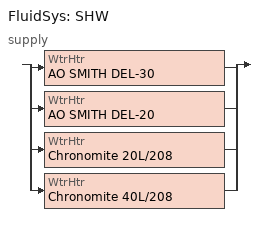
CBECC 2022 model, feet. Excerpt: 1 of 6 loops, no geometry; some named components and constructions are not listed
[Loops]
FluidSys 'SHW'
 supply: split
  | WtrHtr 'AO SMITH DEL-30'
  | WtrHtr 'AO SMITH DEL-20'
  | WtrHtr 'Chronomite 20L/208'
  | WtrHtr 'Chronomite 40L/208'
[ResExtWall]
Name | Orientation | Area | Construction
ExtWall (Front 1) : Parking Lot_L03 | Front | 2619.66 | Ext Wall Cons (Concrete)
ExtWall (Right 1) : Parking Lot_L03 | Right | 986.939 | Ext Wall Cons (Concrete)
ExtWall (Right 1) : Parking_Elec. 01_L03 | Right | 106.583 | Ext Wall Cons (Concrete)
ExtWall (Front 1) : Parking_Elec. 02_L03 | Front | 62.0945 | Ext Wall Cons (Concrete)
ExtWall (Front 1) : Parking_Passageway_L03 | Front | 54.2542 | Ext Wall Cons (Concrete)
ExtWall (Front 2) : Parking_Passageway_L03 | Front | 19.644 | Ext Wall Cons (Concrete)
ExtWall (Left 1) : Parking_Passageway_L03 | Left | 116.564 | Ext Wall Cons (Concrete)
ExtWall (Right 1) : Parking_Passageway_L03 | Right | 265.283 | Ext Wall Cons (Concrete)
ExtWall (Back 1) : Parking_Stair 02_L03 | Back | 155.107 | Ext Wall Cons (Concrete)
ExtWall (Right 1) : Parking_Stair 02_L03 | Right | 101.76 | Ext Wall Cons (Concrete)
ExtWall (Front 1) : Parking_Trash 02_L03 | Front | 100.85 | Ext Wall Cons (Concrete)
ExtWall (Front 1) : Stair 1_L03 | Front | 108.713 | Ext Wall Cons
ExtWall (Right 1) : Stair 1_L03 | Right | 334.321 | Ext Wall Cons
ExtWall (Left 1) : Stair 3_L03 | Left | 127.52 | Ext Wall Cons
ExtWall (Left 1) : Stair 4_L03 | Left | 108.717 | Ext Wall Cons
ExtWall (Front 1) : Stair 5_L03 | Front | 54.5453 | Ext Wall Cons
ExtWall (Left 1) : Stair 5_L03 | Left | 152.848 | Ext Wall Cons
ExtWall (Front 1) : Stair 6_L03 | Front | 42.4076 | Ext Wall Cons
ExtWall (Left 1) : Stair 6_L03 | Left | 104.042 | Ext Wall Cons
ExtWall (Left 1) : Storage 03_L03 | Left | 121.231 | Ext Wall Cons
ExtWall (Right 1) : Storage 05_L03 | Right | 119.596 | Ext Wall Cons
ExtWall (Front 1) : A1_L04 | Front | 204.627 | Ext Wall Cons
ExtWall (Front 2) : A1_L04 | Front | 17.8576 | Ext Wall Cons
ExtWall (Front 3) : A1_L04 | Front | 52.8945 | Ext Wall Cons
ExtWall (Front 4) : A1_L04 | Front | 201.26 | Ext Wall Cons
ExtWall (Front 5) : A1_L04 | Front | 204.541 | Ext Wall Cons
ExtWall (Front 6) : A1_L04 | Front | 201.395 | Ext Wall Cons
ExtWall (Front 7) : A1_L04 | Front | 203.403 | Ext Wall Cons
ExtWall (Front 8) : A1_L04 | Front | 202.609 | Ext Wall Cons
ExtWall (Front 9) : A1_L04 | Front | 203.814 | Ext Wall Cons
ExtWall (Left 1) : A1_L04 | Left | 78.8604 | Ext Wall Cons
ExtWall (Left 2) : A1_L04 | Left | 202.973 | Ext Wall Cons
ExtWall (Left 3) : A1_L04 | Left | 58.0916 | Ext Wall Cons
ExtWall (Left 4) : A1_L04 | Left | 200.532 | Ext Wall Cons
ExtWall (Back 1) : A1_L04; ExtWall (Back 1) : B2.1_L04 | Back | 50.8203 | Ext Wall Cons
ExtWall (Back 2) : A1_L04 | Back | 203.208 | Ext Wall Cons
ExtWall (Right 1) : A1_L04 | Right | 200.042 | Ext Wall Cons
ExtWall (Right 2) : A1_L04 | Right | 55.6667 | Ext Wall Cons
ExtWall (Right 3) : A1_L04 | Right | 54.3203 | Ext Wall Cons
ExtWall (Right 4) : A1_L04 | Right | 57.7145 | Ext Wall Cons
ExtWall (Front 1) : A2_L04 | Front | 52.5769 | Ext Wall Cons
ExtWall (Front 2) : A2_L04 | Front | 46.1226 | Ext Wall Cons
ExtWall (Left 1) : A2_L04 | Left | 120.841 | Ext Wall Cons
ExtWall (Left 2) : A2_L04 | Left | 135.169 | Ext Wall Cons
ExtWall (Right 1) : A2_L04 | Right | 136.78 | Ext Wall Cons
ExtWall (Right 2) : A2_L04 | Right | 116.283 | Ext Wall Cons
ExtWall (Front 1) : A2.1_L04 | Front | 117.076 | Ext Wall Cons
ExtWall (Front 2) : A2.1_L04 | Front | 136.31 | Ext Wall Cons
ExtWall (Front 3) : A2.1_L04 | Front | 8.95194 | Ext Wall Cons
ExtWall (Front 4) : A2.1_L04 | Front | 41.8683 | Ext Wall Cons
ExtWall (Front 5) : A2.1_L04 | Front | 137.147 | Ext Wall Cons
ExtWall (Front 6) : A2.1_L04 | Front | 116.074 | Ext Wall Cons
ExtWall (Front 7) : A2.1_L04 | Front | 56.4508 | Ext Wall Cons
ExtWall (Front 8) : A2.1_L04 | Front | 115.178 | Ext Wall Cons
ExtWall (Front 9) : A2.1_L04 | Front | 134.395 | Ext Wall Cons
ExtWall (Left 1) : A2.1_L04 | Left | 49.8741 | Ext Wall Cons
ExtWall (Left 2) : A2.1_L04 | Left | 54.3567 | Ext Wall Cons
ExtWall (Left 3) : A2.1_L04 | Left | 115.092 | Ext Wall Cons
ExtWall (Left 4) : A2.1_L04 | Left | 139.225 | Ext Wall Cons
ExtWall (Left 5) : A2.1_L04 | Left | 10.2587 | Ext Wall Cons
ExtWall (Left 6) : A2.1_L04 | Left | 40.6476 | Ext Wall Cons
ExtWall (Left 7) : A2.1_L04 | Left | 9.37538 | Ext Wall Cons
ExtWall (Left 8) : A2.1_L04 | Left | 40.952 | Ext Wall Cons
ExtWall (Left 9) : A2.1_L04 | Left | 117.526 | Ext Wall Cons
ExtWall (Left 10) : A2.1_L04 | Left | 134.894 | Ext Wall Cons
ExtWall (Left 11) : A2.1_L04 | Left | 40.7469 | Ext Wall Cons
ExtWall (Back 1) : A2.1_L04 | Back | 135.745 | Ext Wall Cons
ExtWall (Back 2) : A2.1_L04 | Back | 119.842 | Ext Wall Cons
ExtWall (Back 3) : A2.1_L04 | Back | 86.3303 | Ext Wall Cons
ExtWall (Back 4) : A2.1_L04 | Back | 116.481 | Ext Wall Cons
ExtWall (Back 5) : A2.1_L04 | Back | 137.706 | Ext Wall Cons
ExtWall (Back 6) : A2.1_L04 | Back | 42.4076 | Ext Wall Cons
ExtWall (Right 1) : A2.1_L04 | Right | 41.4813 | Ext Wall Cons
ExtWall (Right 2) : A2.1_L04 | Right | 40.995 | Ext Wall Cons
ExtWall (Right 3) : A2.1_L04 | Right | 12.7563 | Ext Wall Cons
ExtWall (Right 4) : A2.1_L04 | Right | 53.0136 | Ext Wall Cons
ExtWall (Right 5) : A2.1_L04 | Right | 326.772 | Ext Wall Cons
ExtWall (Front 1) : A3_L04 | Front | 71.9502 | Ext Wall Cons
ExtWall (Front 2) : A3_L04 | Front | 89.8204 | Ext Wall Cons
ExtWall (Front 3) : A3_L04 | Front | 92.2155 | Ext Wall Cons
ExtWall (Front 4) : A3_L04 | Front | 69.1291 | Ext Wall Cons
ExtWall (Front 5) : A3_L04 | Front | 74.5398 | Ext Wall Cons
ExtWall (Left 1) : A3_L04 | Left | 94.0913 | Ext Wall Cons
ExtWall (Left 2) : A3_L04 | Left | 68.4624 | Ext Wall Cons
ExtWall (Left 3) : A3_L04 | Left | 71.1175 | Ext Wall Cons
ExtWall (Back 1) : A3_L04 | Back | 72.1327 | Ext Wall Cons
ExtWall (Back 2) : A3_L04 | Back | 90.8162 | Ext Wall Cons
ExtWall (Back 3) : A3_L04 | Back | 71.2531 | Ext Wall Cons
ExtWall (Right 1) : A3_L04 | Right | 70.5186 | Ext Wall Cons
ExtWall (Front 1) : A3.1_L04 | Front | 75.534 | Ext Wall Cons
ExtWall (Left 1) : A3.1_L04 | Left | 91.7028 | Ext Wall Cons
ExtWall (Left 2) : A3.1_L04 | Left | 69.8777 | Ext Wall Cons
ExtWall (Left 3) : A3.1_L04 | Left | 68.8531 | Ext Wall Cons
ExtWall (Left 4) : A3.1_L04 | Left | 96.45 | Ext Wall Cons
ExtWall (Back 1) : A3.1_L04 | Back | 71.9565 | Ext Wall Cons
ExtWall (Back 2) : A3.1_L04 | Back | 69.8777 | Ext Wall Cons
ExtWall (Back 3) : A3.1_L04 | Back | 70.9818 | Ext Wall Cons
ExtWall (Back 4) : A3.1_L04 | Back | 71.7584 | Ext Wall Cons
ExtWall (Back 5) : A3.1_L04 | Back | 93.6182 | Ext Wall Cons
ExtWall (Right 1) : A3.1_L04 | Right | 88.2391 | Ext Wall Cons
ExtWall (Right 2) : A3.1_L04 | Right | 69.2742 | Ext Wall Cons
ExtWall (Front 1) : A3B_L04 | Front | 70.2052 | Ext Wall Cons
ExtWall (Front 2) : A3B_L04 | Front | 89.6418 | Ext Wall Cons
ExtWall (Front 3) : A3B_L04 | Front | 71.183 | Ext Wall Cons
ExtWall (Front 4) : A3B_L04 | Front | 70.9537 | Ext Wall Cons
ExtWall (Front 5) : A3B_L04 | Front | 70.0157 | Ext Wall Cons
ExtWall (Left 1) : A3B_L04 | Left | 73.5012 | Ext Wall Cons
ExtWall (Left 2) : A3B_L04 | Left | 69.5642 | Ext Wall Cons
ExtWall (Left 3) : A3B_L04 | Left | 92.6886 | Ext Wall Cons
ExtWall (Left 4) : A3B_L04 | Left | 71.0496 | Ext Wall Cons
ExtWall (Left 5) : A3B_L04 | Left | 95.0275 | Ext Wall Cons
ExtWall (Left 6) : A3B_L04 | Left | 72.0859 | Ext Wall Cons
ExtWall (Back 1) : A3B_L04 | Back | 70.7993 | Ext Wall Cons
ExtWall (Right 1) : A3B_L04 | Right | 75.5901 | Ext Wall Cons
ExtWall (Right 2) : A3B_L04 | Right | 91.5473 | Ext Wall Cons
ExtWall (Right 3) : A3B_L04 | Right | 71.2344 | Ext Wall Cons
ExtWall (Right 4) : A3B_L04 | Right | 92.1527 | Ext Wall Cons
ExtWall (Right 5) : A3B_L04 | Right | 72.9561 | Ext Wall Cons
ExtWall (Right 6) : A3B_L04 | Right | 93.0326 | Ext Wall Cons
ExtWall (Front 1) : A3B.1_L04 | Front | 72.3292 | Ext Wall Cons
ExtWall (Back 1) : A3B.1_L04 | Back | 70.6028 | Ext Wall Cons
ExtWall (Back 2) : A3B.1_L04 | Back | 90.0983 | Ext Wall Cons
ExtWall (Back 3) : A3B.1_L04 | Back | 90.3001 | Ext Wall Cons
ExtWall (Back 4) : A3B.1_L04 | Back | 72.6871 | Ext Wall Cons
ExtWall (Back 5) : A3B.1_L04 | Back | 70.9678 | Ext Wall Cons
ExtWall (Back 6) : A3B.1_L04 | Back | 88.9606 | Ext Wall Cons
ExtWall (Back 7) : A3B.1_L04 | Back | 72.4415 | Ext Wall Cons
ExtWall (Back 8) : A3B.1_L04 | Back | 90.975 | Ext Wall Cons
ExtWall (Right 1) : A3B.1_L04 | Right | 71.8847 | Ext Wall Cons
ExtWall (Right 2) : A3B.1_L04 | Right | 72.259 | Ext Wall Cons
ExtWall (Right 3) : A3B.1_L04 | Right | 75.4965 | Ext Wall Cons
ExtWall (Right 4) : A3B.1_L04 | Right | 85.6852 | Ext Wall Cons
ExtWall (Right 5) : A3B.1_L04 | Right | 70.9678 | Ext Wall Cons
ExtWall (Right 6) : A3B.1_L04 | Right | 72.4391 | Ext Wall Cons
ExtWall (Front 1) : B1_L04 | Front | 72.8396 | Ext Wall Cons
ExtWall (Front 2) : B1_L04 | Front | 11.8499 | Ext Wall Cons
ExtWall (Front 3) : B1_L04 | Front | 124.388 | Ext Wall Cons
ExtWall (Front 4) : B1_L04 | Front | 88.0075 | Ext Wall Cons
ExtWall (Front 5) : B1_L04 | Front | 73.9621 | Ext Wall Cons
ExtWall (Front 6) : B1_L04 | Front | 15.4889 | Ext Wall Cons
ExtWall (Left 1) : B1_L04 | Left | 14.5262 | Ext Wall Cons
ExtWall (Left 2) : B1_L04 | Left | 126.951 | Ext Wall Cons
ExtWall (Left 3) : B1_L04 | Left | 87.7726 | Ext Wall Cons
ExtWall (Left 4) : B1_L04 | Left | 16.1803 | Ext Wall Cons
ExtWall (Left 5) : B1_L04 | Left | 69.1291 | Ext Wall Cons
ExtWall (Left 6) : B1_L04 | Left | 14.8967 | Ext Wall Cons
ExtWall (Back 1) : B1_L04 | Back | 93.3999 | Ext Wall Cons
ExtWall (Back 2) : B1_L04 | Back | 69.3981 | Ext Wall Cons
ExtWall (Back 3) : B1_L04 | Back | 121.635 | Ext Wall Cons
ExtWall (Back 4) : B1_L04 | Back | 15.9984 | Ext Wall Cons
ExtWall (Back 5) : B1_L04 | Back | 69.0402 | Ext Wall Cons
ExtWall (Back 6) : B1_L04 | Back | 70.7151 | Ext Wall Cons
ExtWall (Back 7) : B1_L04 | Back | 89.4267 | Ext Wall Cons
ExtWall (Back 8) : B1_L04 | Back | 123.432 | Ext Wall Cons
ExtWall (Right 1) : B1_L04 | Right | 71.459 | Ext Wall Cons
ExtWall (Right 2) : B1_L04 | Right | 9.39523 | Ext Wall Cons
ExtWall (Right 3) : B1_L04 | Right | 72.1327 | Ext Wall Cons
ExtWall (Right 4) : B1_L04 | Right | 10.3414 | Ext Wall Cons
ExtWall (Right 5) : B1_L04 | Right | 74.4111 | Ext Wall Cons
ExtWall (Right 6) : B1_L04 | Right | 71.5081 | Ext Wall Cons
ExtWall (Right 7) : B1_L04 | Right | 85.8903 | Ext Wall Cons
ExtWall (Right 8) : B1_L04 | Right | 126.528 | Ext Wall Cons
ExtWall (Right 9) : B1_L04 | Right | 1.29944 | Ext Wall Cons
ExtWall (Front 1) : B2_L04 | Front | 249.854 | Ext Wall Cons
ExtWall (Front 2) : B2_L04 | Front | 118.965 | Ext Wall Cons
ExtWall (Front 3) : B2_L04 | Front | 116.623 | Ext Wall Cons
ExtWall (Front 4) : B2_L04 | Front | 249.166 | Ext Wall Cons
ExtWall (Front 5) : B2_L04 | Front | 87.6569 | Ext Wall Cons
ExtWall (Front 6) : B2_L04 | Front | 117.338 | Ext Wall Cons
ExtWall (Front 7) : B2_L04 | Front | 251.614 | Ext Wall Cons
ExtWall (Front 8) : B2_L04 | Front | 249.662 | Ext Wall Cons
ExtWall (Front 9) : B2_L04 | Front | 116.852 | Ext Wall Cons
ExtWall (Front 10) : B2_L04 | Front | 57.6583 | Ext Wall Cons
ExtWall (Front 11) : B2_L04 | Front | 52.5107 | Ext Wall Cons
ExtWall (Front 12) : B2_L04 | Front | 35.8474 | Ext Wall Cons
ExtWall (Front 13) : B2_L04 | Front | 51.2437 | Ext Wall Cons
ExtWall (Left 1) : B2_L04 | Left | 53.9101 | Ext Wall Cons
ExtWall (Left 2) : B2_L04 | Left | 54.3203 | Ext Wall Cons
ExtWall (Left 3) : B2_L04 | Left | 57.7145 | Ext Wall Cons
ExtWall (Left 4) : B2_L04 | Left | 243.287 | Ext Wall Cons
ExtWall (Left 5) : B2_L04 | Left | 114.81 | Ext Wall Cons
ExtWall (Left 6) : B2_L04 | Left | 50.7111 | Ext Wall Cons
ExtWall (Left 7) : B2_L04 | Left | 248.534 | Ext Wall Cons
ExtWall (Left 8) : B2_L04 | Left | 117.533 | Ext Wall Cons
ExtWall (Left 9) : B2_L04 | Left | 245.275 | Ext Wall Cons
ExtWall (Left 10) : B2_L04 | Left | 119.313 | Ext Wall Cons
ExtWall (Left 11) : B2_L04 | Left | 115.065 | Ext Wall Cons
ExtWall (Left 12) : B2_L04 | Left | 248.676 | Ext Wall Cons
ExtWall (Back 1) : B2_L04 | Back | 117.851 | Ext Wall Cons
ExtWall (Back 2) : B2_L04 | Back | 249.807 | Ext Wall Cons
ExtWall (Back 3) : B2_L04 | Back | 51.0948 | Ext Wall Cons
ExtWall (Back 4) : B2_L04 | Back | 52.8151 | Ext Wall Cons
ExtWall (Back 5) : B2_L04 | Back | 52.5107 | Ext Wall Cons
ExtWall (Back 6) : B2_L04 | Back | 52.8746 | Ext Wall Cons
ExtWall (Right 1) : B2_L04 | Right | 58.9253 | Ext Wall Cons
ExtWall (Right 2) : B2_L04 | Right | 49.1397 | Ext Wall Cons
ExtWall (Right 3) : B2_L04 | Right | 57.4962 | Ext Wall Cons
ExtWall (Right 4) : B2_L04 | Right | 245.275 | Ext Wall Cons
ExtWall (Right 5) : B2_L04 | Right | 119.313 | Ext Wall Cons
ExtWall (Front 1) : B2.1_L04 | Front | 76.376 | Ext Wall Cons
ExtWall (Front 2) : B2.1_L04 | Front | 50.8203 | Ext Wall Cons
ExtWall (Left 1) : B2.1_L04 | Left | 112.776 | Ext Wall Cons
ExtWall (Left 2) : B2.1_L04 | Left | 134.643 | Ext Wall Cons
ExtWall (Left 3) : B2.1_L04 | Left | 117.073 | Ext Wall Cons
ExtWall (Left 4) : B2.1_L04 | Left | 117.361 | Ext Wall Cons
ExtWall (Left 5) : B2.1_L04 | Left | 133.201 | Ext Wall Cons
ExtWall (Left 6) : B2.1_L04 | Left | 114.37 | Ext Wall Cons
ExtWall (Back 2) : B2.1_L04 | Back | 76.376 | Ext Wall Cons
ExtWall (Front 1) : B2.2_L04 | Front | 57.8965 | Ext Wall Cons
ExtWall (Front 2) : B2.2_L04 | Front | 102.262 | Ext Wall Cons
ExtWall (Left 1) : B2.2_L04 | Left | 117.04 | Ext Wall Cons
ExtWall (Left 2) : B2.2_L04 | Left | 250.525 | Ext Wall Cons
ExtWall (Left 3) : B2.2_L04 | Left | 251.26 | Ext Wall Cons
ExtWall (Left 4) : B2.2_L04 | Left | 117.798 | Ext Wall Cons
ExtWall (Back 1) : B2.2_L04 | Back | 102.411 | Ext Wall Cons
ExtWall (Back 2) : B2.2_L04 | Back | 57.8965 | Ext Wall Cons
ExtWall (Front 1) : B2.3_L04 | Front | 250.274 | Ext Wall Cons
ExtWall (Front 2) : B2.3_L04 | Front | 117.602 | Ext Wall Cons
ExtWall (Left 1) : B2.3_L04 | Left | 115.158 | Ext Wall Cons
ExtWall (Right 1) : B2.3_L04 | Right | 50.3273 | Ext Wall Cons
ExtWall (Front 1) : B2B_L04 | Front | 54.0689 | Ext Wall Cons
ExtWall (Front 2) : B2B_L04 | Front | 56.0108 | Ext Wall Cons
ExtWall (Front 3) : B2B_L04 | Front | 55.3326 | Ext Wall Cons
ExtWall (Front 4) : B2B_L04 | Front | 31.8644 | Ext Wall Cons
ExtWall (Front 5) : B2B_L04 | Front | 56.3317 | Ext Wall Cons
ExtWall (Left 1) : B2B_L04 | Left | 248.967 | Ext Wall Cons
[ResIntFlr] IsPartySurface=1
Name | Area | FloorZ | Construction | Outside
IntFloor : Parking Lot_L03 | 39744.5 | 22.1667 | Interior Floor Cons(Concrete) | Parking Lot_L02
IntFloor : Parking_Elec. 01_L03 | 64.5137 | 22.1667 | Interior Floor Cons(Concrete) | Parking_Elec. 01_L02
IntFloor : Parking_Elec. 02_L03 | 55.4374 | 22.1667 | Interior Floor Cons(Concrete) | Parking_Elec. 02_L02
IntFloor : Parking_Elev 01_L03 | 91.2055 | 22.1667 | Interior Floor Cons(Concrete) | Parking_Elev 01_L02
IntFloor : Parking_Elev 02_L03 | 102.446 | 22.1667 | Interior Floor Cons(Concrete) | Parking_Elev 02_L02
IntFloor : Parking_Elev 03_L03 | 97.9 | 22.1667 | Interior Floor Cons(Concrete) | Parking_Elev 03_L02
IntFloor : Parking_Passageway_L03 | 691.89 | 22.1667 | Interior Floor Cons(Concrete) | Parking_Passageway_L02
IntFloor : Parking_Stair 01_L03 | 464.22 | 22.1667 | Interior Floor Cons(Concrete) | Parking_Stair 01_L02
IntFloor : Parking_Stair 02_L03 | 216.833 | 22.1667 | Interior Floor Cons(Concrete) | Parking_Stair 02_L02
IntFloor : Parking_Trash 01_L03 | 229.404 | 22.1667 | Interior Floor Cons(Concrete) | Parking_Trash 01_L02
IntFloor : Parking_Trash 02_L03 | 204.994 | 22.1667 | Interior Floor Cons(Concrete) | Parking_Trash 02_L02
IntFloor : Parking_Vestibule 1_L03 | 195.775 | 22.1667 | Interior Floor Cons(Concrete) | Parking_Vestibule 1_L02
IntFloor : Stair 1_L03 | 357.47 | 22.1667 | Interior Floor Cons | Stair 1_L02
IntFloor : Stair 2_L03 | 197.223 | 22.1667 | Interior Floor Cons | Stair 2_L02
IntFloor : Stair 3_L03 | 303.918 | 22.1667 | Interior Floor Cons | Stair 3_L02
IntFloor : Stair 4_L03 | 249.662 | 22.1667 | Interior Floor Cons | Stair 4_L02
IntFloor : Stair 5_L03 | 496.484 | 22.1667 | Interior Floor Cons | Stair 5_L02
IntFloor : Stair 6_L03 | 319.199 | 22.1667 | Interior Floor Cons | Stair 6_L02
IntFloor : Storage 01_L03 | 116.934 | 22.1667 | Interior Floor Cons | Storage 08_L02
IntFloor : Storage 02_L03 | 95.8382 | 22.1667 | Interior Floor Cons | Storage 11_L02
IntFloor : Storage 03_L03 | 71.0158 | 22.1667 | Interior Floor Cons | Elec. Room 04_L02
IntFloor : Storage 03_L03 2 | 71.8518 | 22.1667 | Interior Floor Cons | Storage 06_L02
IntFloor : Storage 04_L03 | 31.5717 | 22.1667 | Interior Floor Cons | Storage 13_L02
IntFloor : Storage 05_L03 | 139.518 | 22.1667 | Interior Floor Cons | Storage 05_L02
IntFloor : Storage 06_L03 | 145.313 | 22.1667 | Interior Floor Cons | Storage 10_L02
IntFloor : Storage 07_L03 | 114.565 | 22.1667 | Interior Floor Cons | Storage 01_L02
IntFloor : Storage 08_L03 | 145.629 | 22.1667 | Interior Floor Cons | Storage 07_L02
IntFloor : Storage 09_L03 | 71.8456 | 22.1667 | Interior Floor Cons | Elec. Room 03_L02
IntFloor : Storage 09_L03 2 | 71.0193 | 22.1667 | Interior Floor Cons | Storage 04_L02
IntFloor : Storage 10_L03 | 142.635 | 22.1667 | Interior Floor Cons | IDF 01_L02
IntFloor : Storage 11_L03 | 70.9752 | 22.1667 | Interior Floor Cons | Elec. Room 02_L02
IntFloor : Storage 11_L03 2 | 70.2639 | 22.1667 | Interior Floor Cons | Storage 03_L02
IntFloor : Storage 12_L03 | 141.239 | 22.1667 | Interior Floor Cons | IDF 02_L02
IntFloor : Storage 13_L03 | 145.629 | 22.1667 | Interior Floor Cons | Storage 12_L02
IntFloor : Storage 14_L03 | 31.8922 | 22.1667 | Interior Floor Cons | Storage 09_L02
IntFloor : A1_L04 | 666.434 | 32.25 | Interior Floor Cons | A1_L03
IntFloor : A1_L04 2 | 656.087 | 32.25 | Interior Floor Cons | A1_L03
IntFloor : A1_L04 3 | 637.995 | 32.25 | Interior Floor Cons | A1_L03
IntFloor : A1_L04 4 | 646.835 | 32.25 | Interior Floor Cons | A1_L03
IntFloor : A1_L04 5 | 657.382 | 32.25 | Interior Floor Cons | A1_L03
IntFloor : A1_L04 6 | 647.271 | 32.25 | Interior Floor Cons | A1_L03
IntFloor : A1_L04 7 | 648.516 | 32.25 | Interior Floor Cons | A1_L03
IntFloor : A1_L04 8 | 655.459 | 32.25 | Interior Floor Cons | A1_L03
IntFloor : A1_L04 9 | 659.862 | 32.25 | Interior Floor Cons | A1_L03
IntFloor : A1_L04 10 | 663.784 | 32.25 | Interior Floor Cons | A1_L03
IntFloor : A1_L04 11 | 651.373 | 32.25 | Interior Floor Cons | A1_L03
IntFloor : A2_L04 | 747.472 | 32.25 | Interior Floor Cons | A2_L03
IntFloor : A2_L04 2 | 763.45 | 32.25 | Interior Floor Cons | A2_L03
IntFloor : A2.1_L04 | 768.433 | 32.25 | Interior Floor Cons | A2.1_L03
IntFloor : A2.1_L04 2 | 766.074 | 32.25 | Interior Floor Cons | A2.1_L03
IntFloor : A2.1_L04 3 | 774.654 | 32.25 | Interior Floor Cons | A2.1_L03
IntFloor : A2.1_L04 4 | 762.277 | 32.25 | Interior Floor Cons | A2.1_L03
IntFloor : A2.1_L04 5 | 767.084 | 32.25 | Interior Floor Cons | A2.1_L03
IntFloor : A2.1_L04 6 | 761.923 | 32.25 | Interior Floor Cons | A2.1_L03
IntFloor : A2.1_L04 7 | 755.95 | 32.25 | Interior Floor Cons | A2.1_L03
IntFloor : A3_L04 | 768.649 | 32.25 | Interior Floor Cons | A3_L03
IntFloor : A3_L04 2 | 771.442 | 32.25 | Interior Floor Cons | A3_L03
IntFloor : A3_L04 3 | 767.776 | 32.25 | Interior Floor Cons | A3_L03
IntFloor : A3_L04 4 | 774.911 | 32.25 | Interior Floor Cons | A3_L03
IntFloor : A3.1_L04 | 767.897 | 32.25 | Interior Floor Cons | A3.1_L03
IntFloor : A3.1_L04 2 | 765.733 | 32.25 | Interior Floor Cons | A3.1_L03
IntFloor : A3.1_L04 3 | 781.604 | 32.25 | Interior Floor Cons | A3.1_L03
IntFloor : A3.1_L04 4 | 775.345 | 32.25 | Interior Floor Cons | A3.1_L03
IntFloor : A3B_L04 | 783.395 | 32.25 | Interior Floor Cons | A3B_L03
IntFloor : A3B_L04 2 | 787.689 | 32.25 | Interior Floor Cons | A3B_L03
IntFloor : A3B_L04 3 | 766.835 | 32.25 | Interior Floor Cons | A3B_L03
IntFloor : A3B_L04 4 | 781.319 | 32.25 | Interior Floor Cons | A3B_L03
IntFloor : A3B_L04 5 | 769.867 | 32.25 | Interior Floor Cons | A3B_L03
IntFloor : A3B_L04 6 | 780.169 | 32.25 | Interior Floor Cons | A3B_L03
IntFloor : A3B.1_L04 | 771.555 | 32.25 | Interior Floor Cons | A3B.1_L03
IntFloor : A3B.1_L04 2 | 775.693 | 32.25 | Interior Floor Cons | A3B.1_L03
IntFloor : A3B.1_L04 3 | 768.588 | 32.25 | Interior Floor Cons | A3B.1_L03
IntFloor : A3B.1_L04 4 | 770.926 | 32.25 | Interior Floor Cons | A3B.1_L03
IntFloor : A3B.1_L04 5 | 778.791 | 32.25 | Interior Floor Cons | A3B.1_L03
IntFloor : B1_L04 | 1120.99 | 32.25 | Interior Floor Cons | B1_L03
IntFloor : B1_L04 2 | 1116.9 | 32.25 | Interior Floor Cons | B1_L03
IntFloor : B1_L04 3 | 1112.95 | 32.25 | Interior Floor Cons | B1_L03
IntFloor : B1_L04 4 | 1109.67 | 32.25 | Interior Floor Cons | B1_L03
IntFloor : B1_L04 5 | 1126.45 | 32.25 | Interior Floor Cons | B1_L03
IntFloor : B2_L04 | 1110.85 | 32.25 | Interior Floor Cons | B2_L03
IntFloor : B2_L04 2 | 1124.95 | 32.25 | Interior Floor Cons | B2_L03
IntFloor : B2_L04 3 | 1124.17 | 32.25 | Interior Floor Cons | B2_L03
IntFloor : B2_L04 4 | 1104.48 | 32.25 | Interior Floor Cons | B2_L03
IntFloor : B2_L04 5 | 1129.07 | 32.25 | Interior Floor Cons | B2_L03
IntFloor : B2_L04 6 | 1114.34 | 32.25 | Interior Floor Cons | B2_L03
IntFloor : B2_L04 7 | 1110.04 | 32.25 | Interior Floor Cons | B2_L03
IntFloor : B2_L04 8 | 1091.71 | 32.25 | Interior Floor Cons | B2_L03
IntFloor : B2_L04 9 | 1089.43 | 32.25 | Interior Floor Cons | B2_L03
IntFloor : B2_L04 10 | 1122.5 | 32.25 | Interior Floor Cons | B2_L03
IntFloor : B2.1_L04 | 1034.94 | 32.25 | Interior Floor Cons | B2.1_L03
IntFloor : B2.1_L04 2 | 1035.02 | 32.25 | Interior Floor Cons | B2.1_L03
IntFloor : B2.2_L04 | 1311.24 | 32.25 | Interior Floor Cons | B2.2_L03
IntFloor : B2.2_L04 2 | 1316.4 | 32.25 | Interior Floor Cons | B2.2_L03
IntFloor : B2.3_L04 | 1143.58 | 32.25 | Interior Floor Cons | B2.3_L03
[ResIntWall]
Name | Area | Construction | IsPartySurface | Outside
IntWall : Parking Lot_L03 | 100.585 | Interior Concrete Wall | 1 | Parking_Elev 01_L03
IntWall : Parking Lot_L03 2 | 92.1924 | Interior Concrete Wall | 1 | Parking_Elev 01_L03
IntWall : Parking Lot_L03 3 | 97.727 | Interior Concrete Wall | 1 | Parking_Elev 02_L03
IntWall : Parking Lot_L03 4; IntWall : Parking_Elec. 01_L03 | 106.583 | Interior Concrete Wall | 1 | Parking_Elev 02_L03
IntWall : Parking Lot_L03 5 | 289.016 | Interior Concrete Wall | 1 | Parking_Passageway_L03
IntWall : Parking Lot_L03 6 | 148.719 | Interior Concrete Wall | 1 | Parking_Passageway_L03
IntWall : Parking Lot_L03 7 | 169.882 | Interior Concrete Wall | 1 | Parking_Stair 01_L03
IntWall : Parking Lot_L03 8 | 177.249 | Interior Concrete Wall | 1 | Parking_Stair 01_L03
IntWall : Parking Lot_L03 9 | 101.76 | Interior Concrete Wall | 1 | Parking_Stair 02_L03
IntWall : Parking Lot_L03 10 | 216.649 | Interior Concrete Wall | 1 | Parking_Stair 02_L03
IntWall : Parking Lot_L03 11; IntWall : Parking Lot_L03 13 | 224.324 | Interior Concrete Wall | 1 | Parking_Trash 01_L03
IntWall : Parking Lot_L03 12 | 103.976 | Interior Concrete Wall | 1 | Parking_Trash 01_L03
IntWall : Parking Lot_L03 14 | 100.85 | Interior Concrete Wall | 1 | Parking_Trash 02_L03
IntWall : Parking Lot_L03 15 | 206.669 | Interior Concrete Wall | 1 | Parking_Trash 02_L03
IntWall : Parking Lot_L03 16 | 171.751 | Interior Concrete Wall | 1 | Parking_Vestibule 1_L03
ResidentialInteriorWall 1379 | 20000 | Interior Concrete Wall |  | Parking Lot_L03
IntWall : Parking_Elec. 01_L03 2 | 61.5421 | Interior Concrete Wall | 1 | Parking_Stair 02_L03
IntWall : Parking_Elec. 01_L03 3 | 61.5421 | Interior Concrete Wall | 1 | Storage 14_L03
IntWall : Parking_Elec. 02_L03 | 90.7732 | Interior Concrete Wall | 1 | Parking_Elev 03_L03
IntWall : Parking_Elec. 02_L03 2 | 90.7732 | Interior Concrete Wall | 1 | Parking_Trash 02_L03
IntWall : Parking_Elec. 02_L03 3 | 62.0945 | Interior Concrete Wall | 1 | Parking_Vestibule 1_L03
IntWall : Parking_Elev 01_L03 | 100.585 | Interior Concrete Wall | 1 | Parking_Stair 01_L03
IntWall : Parking_Elev 03_L03 | 109.656 | Interior Concrete Wall | 1 | Parking_Vestibule 1_L03
IntWall : Parking_Passageway_L03 | 108.713 | Interior Concrete Wall | 1 | Stair 1_L03
IntWall : Parking_Trash 02_L03 | 115.895 | Interior Concrete Wall | 1 | Parking_Vestibule 1_L03
IntWall : A1_L04 | 252.272 | Interior Wall Cons | 1 | C1.2_L04
IntWall : A1_L04 2 | 204.627 | Interior Wall Cons | 1 | Corridor_L04
IntWall : A1_L04 3; IntWall : A2.1_L04 6 | 277.828 | Interior Wall Cons | 1 | B2.1_L04
IntWall : A1_L04 4 | 310.79 | Interior Wall Cons | 1 | C1.2_L04
IntWall : A1_L04 5 | 202.973 | Interior Wall Cons | 1 | Corridor_L04
IntWall : A1_L04 6 | 271.373 | Interior Wall Cons | 1 | B2B_L04
IntWall : A1_L04 7 | 273.858 | Interior Wall Cons | 1 | C1_L04
IntWall : A1_L04 8 | 200.042 | Interior Wall Cons | 1 | Corridor_L04
IntWall : A1_L04 9 | 50.41 | Interior Wall Cons | 1 | Corridor_L04
IntWall : A1_L04 10 | 326.772 | Interior Wall Cons | 1 | A2.1_L04
IntWall : A1_L04 11 | 201.26 | Interior Wall Cons | 1 | Corridor_L04
IntWall : A1_L04 12 | 204.541 | Interior Wall Cons | 1 | Corridor_L04
IntWall : A1_L04 13 | 326.772 | Interior Wall Cons | 1 | B2_L04
IntWall : A1_L04 14 | 201.395 | Interior Wall Cons | 1 | Corridor_L04
IntWall : A1_L04 15 | 268.813 | Interior Wall Cons | 1 | A3.1_L04
IntWall : A1_L04 16 | 324.48 | Interior Wall Cons | 1 | B2_L04
IntWall : A1_L04 17 | 203.208 | Interior Wall Cons | 1 | Corridor_L04
IntWall : A1_L04 18 | 269.547 | Interior Wall Cons | 1 | A3_L04
IntWall : A1_L04 19 | 273.319 | Interior Wall Cons | 1 | B2_L04
IntWall : A1_L04 20 | 203.403 | Interior Wall Cons | 1 | Corridor_L04
IntWall : A1_L04 21 | 273.418 | Interior Wall Cons | 1 | B2_L04
IntWall : A1_L04 22 | 194.845 | Interior Wall Cons | 1 | Corridor_L04
IntWall : A1_L04 23 | 7.7643 | Interior Wall Cons | 1 | Corridor_L04
IntWall : A1_L04 24 | 203.814 | Interior Wall Cons | 1 | Corridor_L04
IntWall : A1_L04 25 | 37.4056 | Interior Wall Cons | 1 | C1.1_L04
IntWall : A1_L04 26 | 330.259 | Interior Wall Cons | 1 | C1.1_L04
IntWall : A1_L04 27 | 163.126 | Interior Wall Cons | 1 | Corridor_L04
IntWall : A1_L04 28 | 330.259 | Interior Wall Cons | 1 | Stair 5_L04
IntWall : A2_L04 | 271.896 | Interior Wall Cons | 1 | B2B_L04
IntWall : A2_L04 2 | 324.473 | Interior Wall Cons | 1 | C1.3_L04
IntWall : A2_L04 3 | 253.063 | Interior Wall Cons | 1 | Corridor_L04
IntWall : A2_L04 4 | 324.972 | Interior Wall Cons | 1 | B2B_L04
IntWall : A2_L04 5 | 278.85 | Interior Wall Cons | 1 | B2B_L04
IntWall : A2_L04 6 | 60.4868 | Interior Wall Cons | 1 | Corridor_L04
IntWall : A2_L04 7 | 195.523 | Interior Wall Cons | 1 | Corridor_L04
IntWall : A2.1_L04 | 277.632 | Interior Wall Cons | 1 | B2_L04
IntWall : A2.1_L04 2 | 253.387 | Interior Wall Cons | 1 | Corridor_L04
IntWall : A2.1_L04 3 | 269.613 | Interior Wall Cons | 1 | A3B.1_L04
IntWall : A2.1_L04 4 | 270.219 | Interior Wall Cons | 1 | A3B.1_L04
IntWall : A2.1_L04 5 | 255.587 | Interior Wall Cons | 1 | Corridor_L04
IntWall : A2.1_L04 7 | 254.316 | Interior Wall Cons | 1 | Corridor_L04
IntWall : A2.1_L04 8; IntWall : B2_L04 10 | 242.318 | Interior Wall Cons | 1 | Stair 3_L04
IntWall : A2.1_L04 9 | 270.52 | Interior Wall Cons | 1 | A3B.1_L04
IntWall : A2.1_L04 10 | 272.627 | Interior Wall Cons | 1 | B2B_L04
IntWall : A2.1_L04 11 | 254.187 | Interior Wall Cons | 1 | Corridor_L04
IntWall : A2.1_L04 12 | 276.445 | Interior Wall Cons | 1 | B2.3_L04
IntWall : A2.1_L04 13 | 164.711 | Interior Wall Cons | 1 | Corridor_L04
IntWall : A2.1_L04 14 | 88.5104 | Interior Wall Cons | 1 | ELEV 4_L04
IntWall : A2.1_L04 15 | 270.192 | Interior Wall Cons | 1 | A3B_L04
IntWall : A2.1_L04 16 | 14.7115 | Interior Wall Cons | 1 | Corridor_L04
IntWall : A2.1_L04 17 | 252.421 | Interior Wall Cons | 1 | Corridor_L04
IntWall : A2.1_L04 18 | 269.524 | Interior Wall Cons | 1 | Stair 6_L04
IntWall : A2.1_L04 19 | 249.572 | Interior Wall Cons | 1 | Corridor_L04
IntWall : A3_L04 | 261.494 | Interior Wall Cons | 1 | A3.1_L04
IntWall : A3_L04 2 | 268.489 | Interior Wall Cons | 1 | B2B_L04
IntWall : A3_L04 3 | 291.868 | Interior Wall Cons | 1 | Corridor_L04
IntWall : A3_L04 4 | 119.816 | Interior Wall Cons | 1 | Storage 11_L04
IntWall : A3_L04 5 | 261.424 | Interior Wall Cons | 1 | A3.1_L04
IntWall : A3_L04 6 | 267.609 | Interior Wall Cons | 1 | B2_L04
IntWall : A3_L04 7 | 293.012 | Interior Wall Cons | 1 | Corridor_L04
IntWall : A3_L04 8 | 119.825 | Interior Wall Cons | 1 | Storage 12_L04
IntWall : A3_L04 9 | 260.582 | Interior Wall Cons | 1 | A3.1_L04
IntWall : A3_L04 10 | 289.367 | Interior Wall Cons | 1 | Corridor_L04
IntWall : A3_L04 11 | 121.448 | Interior Wall Cons | 1 | Storage 08_L04
IntWall : A3_L04 12 | 260.668 | Interior Wall Cons | 1 | A3.1_L04
IntWall : A3_L04 13 | 267.797 | Interior Wall Cons | 1 | B2_L04
IntWall : A3_L04 14 | 290.859 | Interior Wall Cons | 1 | Corridor_L04
IntWall : A3_L04 15 | 123.437 | Interior Wall Cons | 1 | Storage 10_L04
IntWall : A3.1_L04 | 268.469 | Interior Wall Cons | 1 | B2_L04
IntWall : A3.1_L04 2; IntWall : A3.1_L04 5 | 290.045 | Interior Wall Cons | 1 | Corridor_L04
IntWall : A3.1_L04 3 | 121.916 | Interior Wall Cons | 1 | Storage 08_L04
IntWall : A3.1_L04 4; IntWall : A3.1_L04 7 | 269.12 | Interior Wall Cons | 1 | B2_L04
IntWall : A3.1_L04 6 | 119.928 | Interior Wall Cons | 1 | Storage 10_L04
IntWall : A3.1_L04 8 | 294.511 | Interior Wall Cons | 1 | Corridor_L04
IntWall : A3.1_L04 9 | 121.229 | Interior Wall Cons | 1 | Storage 11_L04
IntWall : A3.1_L04 10 | 292.483 | Interior Wall Cons | 1 | Corridor_L04
IntWall : A3.1_L04 11 | 121.219 | Interior Wall Cons | 1 | Storage 12_L04
IntWall : A3B_L04; IntWall : A3B_L04 4; IntWall : A3B_L04 12 | 263.342 | Interior Wall Cons | 1 | A3B.1_L04
IntWall : A3B_L04 2 | 292.36 | Interior Wall Cons | 1 | Corridor_L04
IntWall : A3B_L04 3 | 123.368 | Interior Wall Cons | 1 | Storage 03_L04
IntWall : A3B_L04 5 | 271.549 | Interior Wall Cons | 1 | B2B_L04
IntWall : A3B_L04 6; IntWall : A3B_L04 14 | 296.38 | Interior Wall Cons | 1 | Corridor_L04
IntWall : A3B_L04 7 | 120.438 | Interior Wall Cons | 1 | Storage 09_L04
IntWall : A3B_L04 8 | 262.266 | Interior Wall Cons | 1 | B1_L04
IntWall : A3B_L04 9 | 268.714 | Interior Wall Cons | 1 | B2_L04
IntWall : A3B_L04 10 | 291.117 | Interior Wall Cons | 1 | Corridor_L04
IntWall : A3B_L04 11 | 119.631 | Interior Wall Cons | 1 | Storage 13_L04
IntWall : A3B_L04 13 | 268.257 | Interior Wall Cons | 1 | B2B_L04
IntWall : A3B_L04 15 | 120.438 | Interior Wall Cons | 1 | Storage 02_L04
IntWall : A3B_L04 16 | 261.499 | Interior Wall Cons | 1 | B1_L04
IntWall : A3B_L04 17 | 268.416 | Interior Wall Cons | 1 | B2B_L04
IntWall : A3B_L04 18 | 293.895 | Interior Wall Cons | 1 | Corridor_L04
IntWall : A3B_L04 19 | 118.379 | Interior Wall Cons | 1 | Storage 01_L04
IntWall : A3B_L04 20 | 265.604 | Interior Wall Cons | 1 | B1_L04
IntWall : A3B_L04 21 | 268.141 | Interior Wall Cons | 1 | B2B_L04
IntWall : A3B_L04 22 | 199.285 | Interior Wall Cons | 1 | Corridor_L04
IntWall : A3B_L04 23 | 100.244 | Interior Wall Cons | 1 | Corridor_L04
IntWall : A3B_L04 24 | 116.543 | Interior Wall Cons | 1 | IDF_L04
IntWall : A3B.1_L04 | 292.754 | Interior Wall Cons | 1 | Corridor_L04
IntWall : A3B.1_L04 2 | 119.231 | Interior Wall Cons | 1 | Storage 02_L04
IntWall : A3B.1_L04 3 | 292.304 | Interior Wall Cons | 1 | Corridor_L04
IntWall : A3B.1_L04 4 | 120.934 | Interior Wall Cons | 1 | Storage 03_L04
IntWall : A3B.1_L04 5 | 263.244 | Interior Wall Cons | 1 | B1_L04
IntWall : A3B.1_L04 6 | 271.526 | Interior Wall Cons | 1 | B2B_L04
IntWall : A3B.1_L04 7 | 293.214 | Interior Wall Cons | 1 | Corridor_L04
IntWall : A3B.1_L04 8 | 117.582 | Interior Wall Cons | 1 | Storage 05_L04
IntWall : A3B.1_L04 9 | 264.395 | Interior Wall Cons | 1 | B1_L04
IntWall : A3B.1_L04 10 | 270.569 | Interior Wall Cons | 1 | B2_L04
IntWall : A3B.1_L04 11 | 292.41 | Interior Wall Cons | 1 | Corridor_L04
IntWall : A3B.1_L04 12 | 118.609 | Interior Wall Cons | 1 | Storage 04_L04
IntWall : A3B.1_L04 13 | 295.321 | Interior Wall Cons | 1 | Corridor_L04
IntWall : A3B.1_L04 14 | 119.231 | Interior Wall Cons | 1 | Storage 09_L04
IntWall : B1_L04 | 284.083 | Interior Wall Cons | 1 | B2B_L04
IntWall : B1_L04 2 | 419.239 | Interior Wall Cons | 1 | Corridor_L04
IntWall : B1_L04 3 | 117.673 | Interior Wall Cons | 1 | IDF_L04
IntWall : B1_L04 4 | 272.452 | Interior Wall Cons | 1 | B2_L04
IntWall : B1_L04 5 | 414.608 | Interior Wall Cons | 1 | Corridor_L04
IntWall : B1_L04 6 | 121.219 | Interior Wall Cons | 1 | Storage 13_L04
IntWall : B1_L04 7 | 274.582 | Interior Wall Cons | 1 | B2_L04
IntWall : B1_L04 8 | 414.852 | Interior Wall Cons | 1 | Corridor_L04
IntWall : B1_L04 9 | 120.164 | Interior Wall Cons | 1 | Storage 05_L04
IntWall : B1_L04 10 | 273.183 | Interior Wall Cons | 1 | B2B_L04
IntWall : B1_L04 11 | 414.052 | Interior Wall Cons | 1 | Corridor_L04
IntWall : B1_L04 12 | 119.816 | Interior Wall Cons | 1 | Storage 01_L04
IntWall : B1_L04 13 | 285.039 | Interior Wall Cons | 1 | B2_L04
IntWall : B1_L04 14 | 419.285 | Interior Wall Cons | 1 | Corridor_L04
IntWall : B1_L04 15 | 119.596 | Interior Wall Cons | 1 | Storage 04_L04
IntWall : B2_L04 | 367.658 | Interior Wall Cons | 1 | Corridor_L04
IntWall : B2_L04 2 | 368.819 | Interior Wall Cons | 1 | Corridor_L04
IntWall : B2_L04 3 | 211.614 | Interior Wall Cons | 1 | B2.3_L04
IntWall : B2_L04 4 | 5.92495 | Interior Wall Cons | 1 | Corridor_L04
IntWall : B2_L04 5 | 16.1505 | Interior Wall Cons | 1 | Corridor_L04
IntWall : B2_L04 6 | 359.864 | Interior Wall Cons | 1 | Corridor_L04
IntWall : B2_L04 7 | 103.367 | Interior Wall Cons | 1 | Stair 2_L04
IntWall : B2_L04 8 | 278.88 | Interior Wall Cons | 1 | B2.2_L04
IntWall : B2_L04 9 | 358.097 | Interior Wall Cons | 1 | Corridor_L04
IntWall : B2_L04 11 | 368.951 | Interior Wall Cons | 1 | Corridor_L04
IntWall : B2_L04 12 | 366.513 | Interior Wall Cons | 1 | Corridor_L04
IntWall : B2_L04 13 | 366.067 | Interior Wall Cons | 1 | Corridor_L04
IntWall : B2_L04 14; IntWall : B2_L04 15 | 364.588 | Interior Wall Cons | 1 | Corridor_L04
IntWall : B2_L04 16 | 278.731 | Interior Wall Cons | 1 | B2.2_L04
IntWall : B2_L04 17 | 293.108 | Interior Wall Cons | 1 | B2B_L04
IntWall : B2_L04 18 | 36.8664 | Interior Wall Cons | 1 | Corridor_L04
IntWall : B2_L04 19 | 363.741 | Interior Wall Cons | 1 | Corridor_L04
IntWall : B2.1_L04 | 364.492 | Interior Wall Cons | 1 | Corridor_L04
IntWall : B2.1_L04 2 | 364.932 | Interior Wall Cons | 1 | Corridor_L04
IntWall : B2.2_L04 | 367.565 | Interior Wall Cons | 1 | Corridor_L04
IntWall : B2.2_L04 2 | 369.057 | Interior Wall Cons | 1 | Corridor_L04
IntWall : B2.3_L04 | 56.2821 | Interior Wall Cons | 1 | Corridor_L04
IntWall : B2.3_L04 2 | 8.61119 | Interior Wall Cons | 1 | ELEV 4_L04
IntWall : B2.3_L04 3 | 35.1527 | Interior Wall Cons | 1 | Stair 2_L04
IntWall : B2.3_L04 4 | 193.992 | Interior Wall Cons | 1 | Stair 2_L04
IntWall : B2.3_L04 5 | 35.1527 | Interior Wall Cons | 1 | Storage 07_L04
IntWall : B2.3_L04 6 | 108.991 | Interior Wall Cons | 1 | Storage 07_L04
[ResOtherZn] Type=Unconditioned; ozDHWSys=ResidentialDHWSystem 1; CeilingHeight=10.0833; FloorHeight=10.0833; Bottom=22.1667; IAQOption=Individual IAQ Fans
Name | SpcFunc | VentSpcFunc | Area
Parking_Elec. 01_L03 | Unoccupied-Include in Gross Floor Area | NA | 64.5137
Parking_Elec. 02_L03 | Unoccupied-Include in Gross Floor Area | NA | 55.4374
Parking_Elev 01_L03 | Unoccupied-Include in Gross Floor Area | NA | 91.2055
Parking_Elev 02_L03 | Unoccupied-Include in Gross Floor Area | NA | 102.446
Parking_Elev 03_L03 | Unoccupied-Include in Gross Floor Area | NA | 97.9
Parking_Passageway_L03 | Unoccupied-Include in Gross Floor Area | NA | 691.89
Parking_Stair 01_L03 | Unoccupied-Include in Gross Floor Area | NA | 464.22
Parking_Stair 02_L03 | Unoccupied-Include in Gross Floor Area | NA | 216.833
Parking_Trash 01_L03 | Unoccupied-Include in Gross Floor Area | NA | 229.404
Parking_Trash 02_L03 | Unoccupied-Include in Gross Floor Area | NA | 204.994
Parking_Vestibule 1_L03 | Unoccupied-Include in Gross Floor Area | NA | 195.775
Stair 1_L03 | Stairwell | General - Unoccupied | 357.47
Stair 2_L03 | Stairwell | General - Unoccupied | 197.223
Stair 3_L03 | Stairwell | General - Unoccupied | 303.918
Stair 4_L03 | Stairwell | General - Unoccupied | 249.662
Stair 5_L03 | Stairwell | General - Unoccupied | 496.484
Stair 6_L03 | Stairwell | General - Unoccupied | 319.199
Storage 01_L03 | Storage | General - Unoccupied | 116.934
Storage 02_L03 | Storage | General - Unoccupied | 95.8382
Storage 03_L03 | Storage | General - Unoccupied | 142.868
Storage 04_L03 | Storage | General - Unoccupied | 31.5717
Storage 05_L03 | Storage | General - Unoccupied | 139.518
Storage 06_L03 | Storage | General - Unoccupied | 145.313
Storage 07_L03 | Storage | General - Unoccupied | 114.565
Storage 08_L03; Storage 13_L03 | Storage | General - Unoccupied | 145.629
Storage 09_L03 | Storage | General - Unoccupied | 142.865
Storage 10_L03 | Storage | General - Unoccupied | 142.635
Storage 11_L03; Storage 12_L03 | Storage | General - Unoccupied | 141.239
Storage 14_L03 | Storage | General - Unoccupied | 31.8922
[ResWin] SpecMethod=Overall Window Area
Name | WinType
Window (Front 1) : Stair 1_L03; Window (Right 1) : Stair 1_L03; Window (Right 2) : Stair 1_L03; Window (Left 1) : Stair 4_L03 | ResidentialWindowType 19
Window (Left 1) : Stair 3_L03; Window (Left 1) : Stair 5_L03; Window (Left 1) : Stair 6_L03; Window (Front 1) : A1_L04; Window (Front 3) : A1_L04; Window (Front 5) : A1_L04; Window (Front 7) : A1_L04; Window (Front 9) : A1_L04; Window (Front 10) : A1_L04; Window (Left 1) : A1_L04; Window (Left 3) : A1_L04; Window (Back 1) : A1_L04; Window (Left 1) : A2_L04; Window (Left 2) : A2_L04; Window (Right 1) : A2_L04; Window (Right 2) : A2_L04; Window (Front 1) : A2.1_L04; Window (Front 2) : A2.1_L04; Window (Front 4) : A2.1_L04; Window (Front 5) : A2.1_L04; Window (Front 6) : A2.1_L04; Window (Left 1) : A2.1_L04; Window (Left 2) : A2.1_L04; Window (Left 5) : A2.1_L04; Window (Left 6) : A2.1_L04; Window (Back 1) : A2.1_L04; Window (Back 2) : A2.1_L04; Window (Back 3) : A2.1_L04; Window (Back 4) : A2.1_L04; Window (Front 2) : A3_L04; Window (Front 3) : A3_L04; Window (Left 1) : A3_L04; Window (Back 2) : A3_L04; Window (Left 1) : A3.1_L04; Window (Left 4) : A3.1_L04; Window (Back 5) : A3.1_L04; Window (Right 1) : A3.1_L04; Window (Front 2) : A3B_L04; Window (Left 3) : A3B_L04; Window (Left 5) : A3B_L04; Window (Right 2) : A3B_L04; Window (Right 4) : A3B_L04; Window (Right 6) : A3B_L04; Window (Back 2) : A3B.1_L04; Window (Back 3) : A3B.1_L04; Window (Back 6) : A3B.1_L04; Window (Back 8) : A3B.1_L04; Window (Right 4) : A3B.1_L04; Window (Front 2) : B1_L04; Window (Front 3) : B1_L04; Window (Left 1) : B1_L04; Window (Left 2) : B1_L04; Window (Back 1) : B1_L04; Window (Back 3) : B1_L04; Window (Back 6) : B1_L04; Window (Back 7) : B1_L04; Window (Right 5) : B1_L04; Window (Right 6) : B1_L04; Window (Front 1) : B2_L04; Window (Front 2) : B2_L04; Window (Front 3) : B2_L04; Window (Front 4) : B2_L04; Window (Front 5) : B2_L04; Window (Front 6) : B2_L04; Window (Front 7) : B2_L04; Window (Front 8) : B2_L04; Window (Front 9) : B2_L04; Window (Front 10) : B2_L04; Window (Front 11) : B2_L04; Window (Front 12) : B2_L04; Window (Left 3) : B2_L04; Window (Left 4) : B2_L04; Window (Left 5) : B2_L04; Window (Left 7) : B2_L04; Window (Left 8) : B2_L04; Window (Left 9) : B2_L04; Window (Left 10) : B2_L04; Window (Left 11) : B2_L04; Window (Left 12) : B2_L04; Window (Left 13) : B2_L04; Window (Left 14) : B2_L04; Window (Left 15) : B2_L04; Window (Back 1) : B2_L04; Window (Back 2) : B2_L04; Window (Back 3) : B2_L04; Window (Right 2) : B2_L04; Window (Right 3) : B2_L04; Window (Right 4) : B2_L04; Window (Left 1) : B2.1_L04; Window (Left 2) : B2.1_L04; Window (Left 3) : B2.1_L04; Window (Left 4) : B2.1_L04; Window (Left 5) : B2.1_L04; Window (Left 1) : B2.2_L04; Window (Left 2) : B2.2_L04; Window (Left 3) : B2.2_L04; Window (Left 4) : B2.2_L04; Window (Left 5) : B2.2_L04; Window (Left 6) : B2.2_L04; Window (Front 1) : B2.3_L04; Window (Front 2) : B2.3_L04; Window (Front 3) : B2.3_L04; Window (Left 1) : B2B_L04; Window (Left 2) : B2B_L04 | ResidentialWindowType 1
Window (Front 2) : A1_L04; Window (Front 4) : A1_L04; Window (Front 6) : A1_L04; Window (Front 8) : A1_L04; Window (Front 11) : A1_L04; Window (Front 13) : A1_L04; Window (Left 2) : A1_L04; Window (Left 4) : A1_L04; Window (Back 2) : A1_L04 | ResidentialWindowType 2
Window (Front 12) : A1_L04; Window (Right 2) : A1_L04; Window (Left 6) : B2.1_L04 | ResidentialWindowType 3
Window (Right 1) : A1_L04 | ResidentialWindowType 4
Window (Front 1) : A2_L04; Window (Front 2) : A2_L04; Window (Front 3) : A2.1_L04; Window (Left 3) : A2.1_L04; Window (Left 4) : A2.1_L04; Window (Left 7) : A2.1_L04; Window (Back 5) : A2.1_L04; Window (Right 1) : A2.1_L04; Window (Right 2) : A2.1_L04; Window (Front 4) : A3_L04; Window (Left 2) : A3_L04; Window (Left 3) : A3_L04; Window (Right 1) : A3_L04; Window (Left 3) : A3.1_L04; Window (Back 1) : A3.1_L04; Window (Back 2) : A3.1_L04; Window (Right 2) : A3.1_L04; Window (Front 1) : A3B_L04; Window (Front 3) : A3B_L04; Window (Front 4) : A3B_L04; Window (Front 5) : A3B_L04; Window (Left 2) : A3B_L04; Window (Left 4) : A3B_L04; Window (Back 1) : A3B.1_L04; Window (Back 5) : A3B.1_L04; Window (Right 2) : A3B.1_L04; Window (Right 3) : A3B.1_L04; Window (Right 6) : A3B.1_L04; Window (Left 3) : B1_L04; Window (Back 2) : B1_L04; Window (Back 4) : B1_L04; Window (Back 5) : B1_L04; Window (Right 4) : B1_L04; Window (Front 13) : B2_L04; Window (Left 1) : B2_L04; Window (Left 2) : B2_L04; Window (Left 6) : B2_L04; Window (Back 4) : B2_L04; Window (Back 5) : B2_L04; Window (Back 6) : B2_L04; Window (Back 7) : B2_L04; Window (Right 1) : B2_L04; Window (Front 1) : B2.1_L04; Window (Back 1) : B2.1_L04; Window (Front 1) : B2.2_L04; Window (Back 1) : B2.2_L04; Window (Right 1) : B2.3_L04 | ResidentialWindowType 5
Window (Front 7) : A2.1_L04; Window (Front 8) : A2.1_L04; Window (Right 3) : A2.1_L04; Window (Right 4) : A2.1_L04; Window (Right 5) : A2.1_L04 | ResidentialWindowType 6
Window (Front 1) : A3_L04; Window (Front 5) : A3_L04; Window (Back 1) : A3_L04; Window (Back 3) : A3_L04; Window (Front 1) : A3.1_L04; Window (Left 2) : A3.1_L04; Window (Back 3) : A3.1_L04; Window (Back 4) : A3.1_L04; Window (Left 1) : A3B_L04; Window (Left 6) : A3B_L04; Window (Back 1) : A3B_L04; Window (Right 1) : A3B_L04; Window (Right 3) : A3B_L04; Window (Right 5) : A3B_L04; Window (Front 1) : A3B.1_L04; Window (Back 4) : A3B.1_L04; Window (Back 7) : A3B.1_L04; Window (Right 1) : A3B.1_L04; Window (Right 5) : A3B.1_L04; Window (Front 1) : B1_L04; Window (Front 4) : B1_L04; Window (Right 1) : B1_L04; Window (Right 2) : B1_L04; Window (Right 3) : B1_L04 | ResidentialWindowType 7
[ResZnGrp]
L04: Z=32.25; FlrToFlrHgt=10.0833; FlrToCeilingHgt=10.0833
[ResZn] CeilingHeight=10.0833; FloorHeight=10.0833; Bottom=32.25
A1_L04; A2_L04; A2.1_L04; A3_L04; A3.1_L04; A3B_L04; A3B.1_L04; B1_L04; B2_L04; B2.1_L04; B2.2_L04; B2.3_L04; B2B_L04
[ResCathedralCeiling] RoofRise=0; Orientation=Front; Construction=Roof Cons; RoofSolReflect=0.65
Name | Area
Roof (Front 1) : A1_L04 | 666.434
Roof (Front 2) : A1_L04 | 656.087
Roof (Front 3) : A1_L04 | 646.835
Roof (Front 4) : A1_L04 | 657.382
Roof (Front 5) : A1_L04 | 647.271
Roof (Front 6) : A1_L04 | 648.516
Roof (Front 7) : A1_L04 | 655.459
Roof (Front 8) : A1_L04 | 659.862
Roof (Front 9) : A1_L04 | 663.784
Roof (Front 1) : A2.1_L04 | 768.433
Roof (Front 2) : A2.1_L04 | 774.654
Roof (Front 3) : A2.1_L04 | 767.084
Roof (Front 4) : A2.1_L04 | 755.95
Roof (Front 1) : A3_L04 | 768.649
Roof (Front 2) : A3_L04 | 771.442
Roof (Front 3) : A3_L04 | 767.776
Roof (Front 4) : A3_L04 | 774.911
Roof (Front 1) : A3.1_L04 | 767.897
Roof (Front 2) : A3.1_L04 | 765.733
Roof (Front 3) : A3.1_L04 | 781.604
Roof (Front 4) : A3.1_L04 | 775.345
Roof (Front 1) : A3B_L04 | 766.835
Roof (Front 2) : A3B_L04 | 769.867
Roof (Front 1) : A3B.1_L04 | 768.588
Roof (Front 2) : A3B.1_L04 | 770.926
Roof (Front 1) : B1_L04 | 1116.9
Roof (Front 2) : B1_L04 | 1112.95
Roof (Front 3) : B1_L04 | 1109.67
Roof (Front 4) : B1_L04 | 1126.45
Roof (Front 1) : B2_L04 | 1110.85
Roof (Front 2) : B2_L04 | 1124.95
Roof (Front 3) : B2_L04 | 1124.17
Roof (Front 4) : B2_L04 | 1129.07
Roof (Front 5) : B2_L04 | 1114.34
Roof (Front 6) : B2_L04 | 1110.04
Roof (Front 7) : B2_L04 | 1091.71
Roof (Front 8) : B2_L04 | 1089.43
Roof (Front 1) : B2.1_L04 | 1034.94
Roof (Front 2) : B2.1_L04 | 1035.02
Roof (Front 1) : B2.3_L04 | 1143.58
Roof (Front 1) : B2B_L04 | 1108.1
Roof (Front 2) : B2B_L04 | 1113.84
[DwellUnit]
Name | DwellUnitTypeRef | Count
DwellingUnit 59 | Unit A1 | 11
DwellingUnit 60 | Unit A2 | 2
DwellingUnit 61 | Unit A2.1 | 7
DwellingUnit 62 | Unit A3 | 4
DwellingUnit 63 | Unit A3.1 | 4
DwellingUnit 64 | Unit A3B | 6
DwellingUnit 65 | Unit A3B.1 | 5
DwellingUnit 66 | Unit B1 | 5
DwellingUnit 67 | Unit B2 | 10
DwellingUnit 68 | Unit B2.1 | 2
DwellingUnit 69 | Unit B2.2 | 2
DwellingUnit 70 | Unit B2.3
